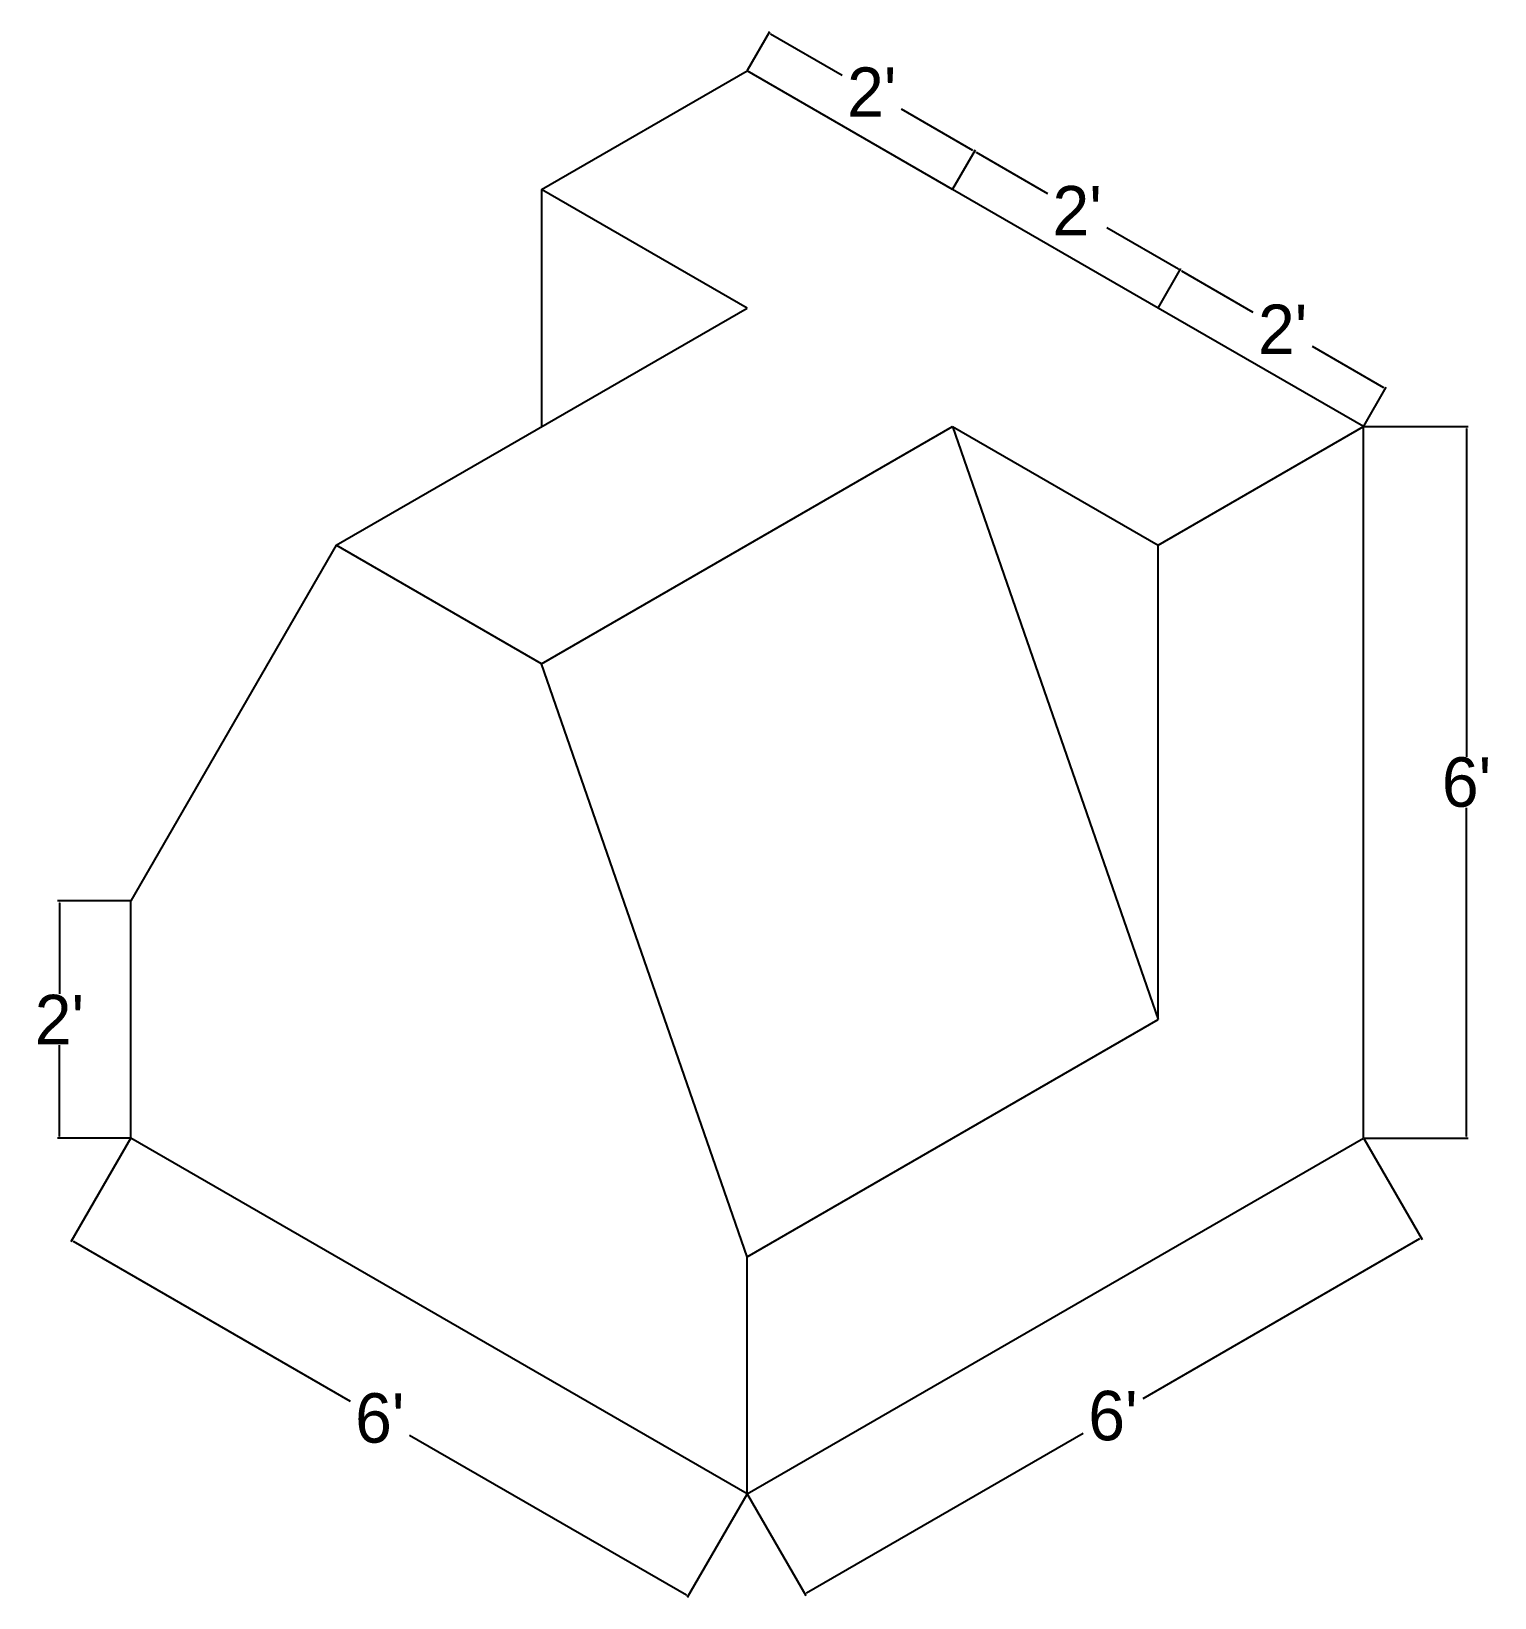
# Model space of a CAD drawing. Header units: feet. Extents: x -120 to 117, y -459 to 165.
# Drawn here: x -30.9 to 117.2, y 6.5 to 165 of the extents above.
import ezdxf

# ---------------------------------------------------------------- set-up
doc = ezdxf.new("R2010")
doc.units = ezdxf.units.FT
doc.header["$MEASUREMENT"] = 0
doc.dimstyles.get("Standard").update_dxf_attribs({"dimtxt": 5, "dimasz": 0.18, "dimexe": 0.18, "dimexo": 0.0625, "dimgap": 0.09, "dimtad": 0, "dimtih": 1, "dimtoh": 1, "dimdec": 1, "dimzin": 0, "dimdsep": 46, "dimlunit": 3, "dimtxsty": 'Standard', "dimcen": 0.09, "dimaunit": 1, "dimadec": 0, "dimazin": 0, "dimtfac": 1, "dimtdec": 1, "dimtofl": 0, "dimtmove": 0, "dimatfit": 3, "dimfxl": 1, "dimtolj": 1, "dimtzin": 0, "dimarcsym": 0})

# ---------------------------------------------------------------- blocks, each defined once
blk = doc.blocks.new('*D1')
at = {"color": 0, "lineweight": -2}
for p, q in [((41.56, 161.08), (43.84, 165.02)), ((43.9, 164.78), (51.13, 160.6)), ((64.38, 152.96), (57.15, 157.13)), ((62.34, 149.08), (64.62, 153.02))]:
    blk.add_line(p, q, dxfattribs=at)
at = {"color": 0}
for points in [[(43.92, 164.8), (43.89, 164.75), (43.75, 164.87)], [(64.39, 152.98), (64.36, 152.93), (64.53, 152.87)]]:
    blk.add_solid(points, dxfattribs=at)
at = {"layer": 'Defpoints', "color": 0}
for p in [(41.53, 161.02), (64.53, 152.87), (62.31, 149.02)]:
    blk.add_point(p, dxfattribs=at)
at = {"color": 0, "insert": (54.14, 158.87), "char_height": 5, "attachment_point": 5}
blk.add_mtext("\\A1;2'", dxfattribs=at)
blk = doc.blocks.new('*D2')
at = {"color": 0, "lineweight": -2}
for p, q in [((62.34, 149.08), (64.62, 153.02)), ((64.69, 152.78), (71.92, 148.6)), ((85.16, 140.96), (77.93, 145.13)), ((83.13, 137.08), (85.41, 141.02))]:
    blk.add_line(p, q, dxfattribs=at)
at = {"color": 0}
for points in [[(64.7, 152.8), (64.67, 152.75), (64.53, 152.87)], [(85.17, 140.98), (85.14, 140.93), (85.32, 140.87)]]:
    blk.add_solid(points, dxfattribs=at)
at = {"layer": 'Defpoints', "color": 0}
for p in [(62.31, 149.02), (85.32, 140.87), (83.1, 137.02)]:
    blk.add_point(p, dxfattribs=at)
at = {"color": 0, "insert": (74.92, 146.87), "char_height": 5, "attachment_point": 5}
blk.add_mtext("\\A1;2'", dxfattribs=at)
blk = doc.blocks.new('*D3')
at = {"color": 0, "lineweight": -2}
for p, q in [((83.13, 137.08), (85.41, 141.02)), ((85.47, 140.78), (92.7, 136.6)), ((105.94, 128.96), (98.71, 133.13)), ((103.91, 125.08), (106.19, 129.02))]:
    blk.add_line(p, q, dxfattribs=at)
at = {"color": 0}
for points in [[(85.49, 140.8), (85.46, 140.75), (85.32, 140.87)], [(105.96, 128.98), (105.93, 128.93), (106.1, 128.87)]]:
    blk.add_solid(points, dxfattribs=at)
at = {"layer": 'Defpoints', "color": 0}
for p in [(83.1, 137.02), (106.1, 128.87), (103.88, 125.02)]:
    blk.add_point(p, dxfattribs=at)
at = {"color": 0, "insert": (95.71, 134.87), "char_height": 5, "attachment_point": 5}
blk.add_mtext("\\A1;2'", dxfattribs=at)
blk = doc.blocks.new('*D9')
at = {"color": 0, "lineweight": -2}
for p, q in [((-20.89, 77.02), (-28.22, 77.02)), ((-28.04, 76.84), (-28.04, 67.61)), ((-28.04, 53.2), (-28.04, 62.43)), ((-20.89, 53.02), (-28.22, 53.02))]:
    blk.add_line(p, q, dxfattribs=at)
at = {"color": 0}
for points in [[(-28.07, 76.84), (-28.01, 76.84), (-28.04, 77.02)], [(-28.07, 53.2), (-28.01, 53.2), (-28.04, 53.02)]]:
    blk.add_solid(points, dxfattribs=at)
at = {"layer": 'Defpoints', "color": 0}
for p in [(-28.04, 77.02), (-20.83, 77.02), (-20.83, 53.02)]:
    blk.add_point(p, dxfattribs=at)
at = {"color": 0, "insert": (-28.04, 65.02), "char_height": 5, "attachment_point": 5}
blk.add_mtext("\\A1;2'", dxfattribs=at)
blk = doc.blocks.new('*D11')
at = {"color": 0, "lineweight": -2}
for p, q in [((-20.86, 52.97), (-26.89, 42.52)), ((-26.65, 42.58), (1.37, 26.41)), ((35.4, 6.76), (7.38, 22.94)), ((41.5, 16.97), (35.46, 6.52))]:
    blk.add_line(p, q, dxfattribs=at)
at = {"color": 0}
for points in [[(-26.63, 42.61), (-26.66, 42.56), (-26.8, 42.67)], [(35.41, 6.79), (35.38, 6.74), (35.55, 6.67)]]:
    blk.add_solid(points, dxfattribs=at)
at = {"layer": 'Defpoints', "color": 0}
for p in [(-20.83, 53.02), (41.53, 17.02), (35.55, 6.67)]:
    blk.add_point(p, dxfattribs=at)
at = {"color": 0, "insert": (4.37, 24.67), "char_height": 5, "attachment_point": 5}
blk.add_mtext("\\A1;6'", dxfattribs=at)
blk = doc.blocks.new('*D12')
at = {"color": 0, "lineweight": -2}
for p, q in [((103.94, 125.02), (114.49, 125.02)), ((114.31, 124.84), (114.31, 91.61)), ((114.31, 53.2), (114.31, 86.43)), ((103.94, 53.02), (114.49, 53.02))]:
    blk.add_line(p, q, dxfattribs=at)
at = {"color": 0}
for points in [[(114.28, 124.84), (114.34, 124.84), (114.31, 125.02)], [(114.28, 53.2), (114.34, 53.2), (114.31, 53.02)]]:
    blk.add_solid(points, dxfattribs=at)
at = {"layer": 'Defpoints', "color": 0}
for p in [(103.88, 125.02), (103.88, 53.02), (114.31, 53.02)]:
    blk.add_point(p, dxfattribs=at)
at = {"color": 0, "insert": (114.31, 89.02), "char_height": 5, "attachment_point": 5}
blk.add_mtext("\\A1;6'", dxfattribs=at)
blk = doc.blocks.new('*D13')
at = {"color": 0, "lineweight": -2}
for p, q in [((103.91, 52.97), (109.81, 42.75)), ((109.56, 42.82), (81.55, 26.64)), ((47.52, 7), (75.54, 23.17)), ((41.56, 16.97), (47.46, 6.75))]:
    blk.add_line(p, q, dxfattribs=at)
at = {"color": 0}
for points in [[(109.55, 42.84), (109.58, 42.79), (109.72, 42.91)], [(47.51, 7.02), (47.54, 6.97), (47.37, 6.91)]]:
    blk.add_solid(points, dxfattribs=at)
at = {"layer": 'Defpoints', "color": 0}
for p in [(103.88, 53.02), (109.72, 42.91), (41.53, 17.02)]:
    blk.add_point(p, dxfattribs=at)
at = {"color": 0, "insert": (78.54, 24.91), "char_height": 5, "attachment_point": 5}
blk.add_mtext("\\A1;6'", dxfattribs=at)

msp = doc.modelspace()

# ---------------------------------------------------------------- linework, layer by layer
for p, q in [((20.74, 149.02), (41.53, 161.02)), ((62.31, 149.02), (41.53, 161.02)), ((41.53, 137.02), (20.74, 149.02)), ((20.74, 149.02), (20.74, 125.02)), ((83.1, 137.02), (62.31, 149.02)), ((-0.04, 113.02), (41.53, 137.02)), ((103.88, 125.02), (83.1, 137.02)), ((20.74, 101.02), (62.31, 125.02)), ((62.31, 125.02), (83.1, 113.02)), ((62.31, 125.02), (83.1, 65.02)), ((83.1, 113.02), (103.88, 125.02)), ((103.88, 53.02), (103.88, 125.02)), ((-0.04, 113.02), (-20.83, 77.02)), ((20.74, 101.02), (-0.04, 113.02)), ((83.1, 65.02), (83.1, 113.02)), ((41.53, 41.02), (20.74, 101.02)), ((-20.83, 53.02), (-20.83, 77.02)), ((41.53, 41.02), (83.1, 65.02)), ((41.53, 17.02), (-20.83, 53.02)), ((41.53, 17.02), (103.88, 53.02)), ((41.53, 17.02), (41.53, 41.02))]:
    msp.add_line(p, q)

# ---------------------------------------------------------------- dimensions: what is measured, and where the dimension line sits
for p1, p2, distance, picture, middle in [((41.53, 161.02), (62.31, 149.02), 4.44, '*D1', (54.14, 158.87)), ((103.88, 125.02), (103.88, 53.02), 10.43, '*D12', (114.31, 89.02)), ((-20.83, 53.02), (-20.83, 77.02), 7.21, '*D9', (-28.04, 65.02)), ((-20.83, 53.02), (41.53, 17.02), -11.95, '*D11', (4.37, 24.67)), ((41.53, 17.02), (103.88, 53.02), -11.68, '*D13', (78.54, 24.91))]:
    dim = msp.add_aligned_dim(p1=p1, p2=p2, distance=distance, dimstyle='Standard')
    dim.commit()
    dim.dimension.update_dxf_attribs({"geometry": picture, "text_midpoint": middle})
for base, p1, p2, picture, middle in [((85.32, 140.87), (62.31, 149.02), (83.1, 137.02), '*D2', (74.92, 146.87)), ((106.1, 128.87), (83.1, 137.02), (103.88, 125.02), '*D3', (95.71, 134.87))]:
    dim = msp.add_linear_dim(base=base, p1=p1, p2=p2, angle=150, dimstyle='Standard', override={"dimtmove": 1})
    dim.commit()
    dim.dimension.update_dxf_attribs({"geometry": picture, "text_midpoint": middle})

doc.saveas('drawing.dxf')
